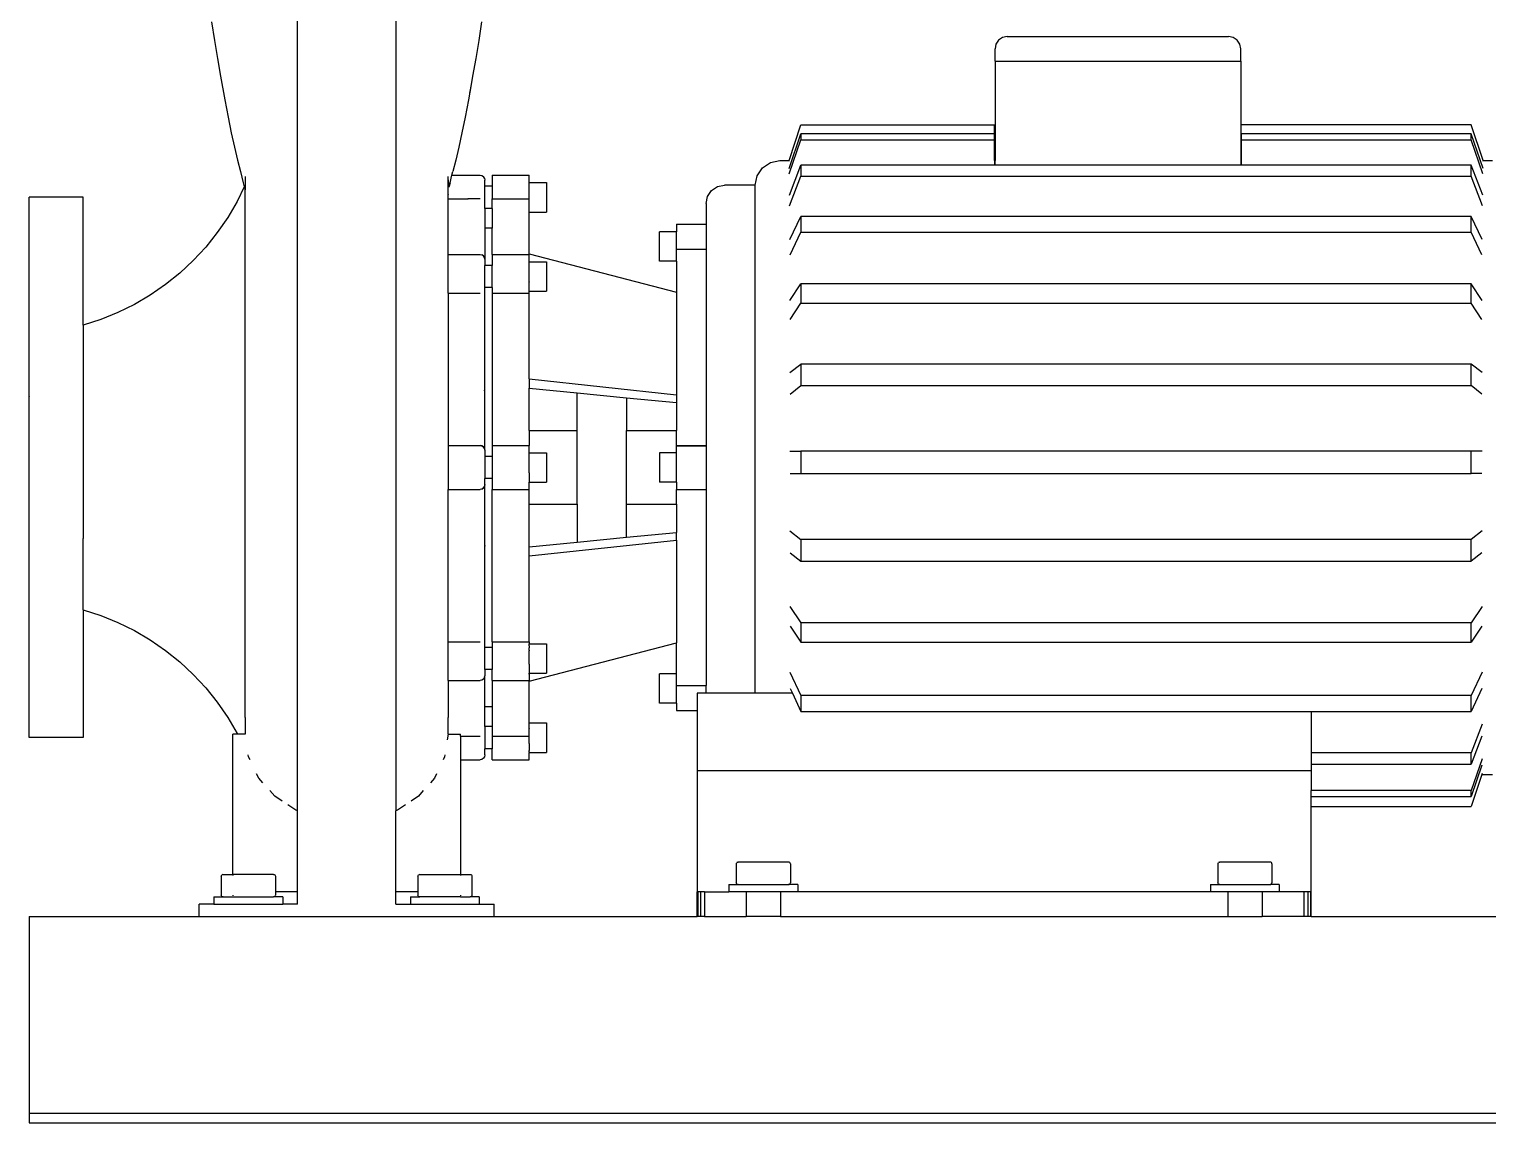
# Model space of a CAD drawing. Header units: inches. Extents: x -1841 to -80, y -100 to 1021.
# Drawn here: x -1270.7 to -1264.84, y 641.22 to 645.61 of the extents above; entities that cross this region are included whole.
import ezdxf

# ---------------------------------------------------------------- set-up
doc = ezdxf.new("R2010")
doc.units = ezdxf.units.IN
doc.header["$MEASUREMENT"] = 0
doc.layers.add('Edges', color=7, linetype='Continuous')

# ---------------------------------------------------------------- blocks, each defined once
blk = doc.blocks.new('fire fighting pump rs')
at = {"layer": 'Edges', "color": 1}
for p, q in [((-33.43, -68.036), (-33.43, -34.826)), ((-29.43, -34.826), (-29.43, -68.036)), ((-36.924, -35.912), (-36.807, -36.669)), ((-25.936, -35.912), (-26.053, -36.669)), ((-36.807, -36.669), (-36.684, -37.409)), ((-26.053, -36.669), (-26.176, -37.409)), ((-4.895, -36.656), (-5.003, -36.818)), ((-4.733, -36.548), (-4.895, -36.656)), ((-4.542, -36.51), (-4.733, -36.548)), ((-4.542, -36.51), (4.458, -36.51)), ((4.65, -36.548), (4.458, -36.51)), ((4.812, -36.656), (4.65, -36.548)), ((4.92, -36.818), (4.812, -36.656)), ((-5.003, -36.818), (-5.042, -37.01)), ((-5.042, -37.51), (-5.042, -37.01)), ((4.958, -37.01), (4.92, -36.818)), ((4.958, -37.51), (4.958, -37.01)), ((-36.684, -37.409), (-36.557, -38.126)), ((-26.176, -37.409), (-26.303, -38.126)), ((-5.042, -37.51), (-5.042, -41.558)), ((-5.042, -37.51), (4.958, -37.51)), ((4.958, -37.51), (4.958, -41.558)), ((-36.557, -38.126), (-36.384, -39.095)), ((-26.366, -38.463), (-26.476, -39.095)), ((-26.366, -38.463), (-26.432, -38.811)), ((-26.303, -38.126), (-26.366, -38.463)), ((-36.384, -39.095), (-36.254, -39.789)), ((-26.476, -39.095), (-26.606, -39.789)), ((-36.254, -39.789), (-36.125, -40.434)), ((-26.606, -39.789), (-26.735, -40.434)), ((-13.421, -41.558), (-12.939, -40.112)), ((-12.939, -40.112), (-5.067, -40.112)), ((-5.067, -40.478), (-5.067, -40.112)), ((14.339, -40.112), (4.983, -40.112)), ((4.983, -40.478), (4.983, -40.112)), ((14.821, -41.558), (14.339, -40.112)), ((-36.125, -40.434), (-35.997, -41.022)), ((-26.735, -40.434), (-26.863, -41.022)), ((-13.423, -41.879), (-12.939, -40.478)), ((-13.419, -42.104), (-12.939, -40.713)), ((-12.939, -40.478), (-12.939, -40.713)), ((-5.067, -40.478), (-12.939, -40.478)), ((-12.939, -40.713), (-5.067, -40.713)), ((-5.067, -40.713), (-5.067, -40.478)), ((-5.067, -41.558), (-5.067, -40.713)), ((14.339, -40.478), (4.983, -40.478)), ((4.983, -40.478), (4.983, -40.713)), ((4.983, -40.713), (14.339, -40.713)), ((4.983, -40.713), (4.983, -41.558)), ((14.339, -40.713), (14.339, -40.478)), ((14.823, -41.879), (14.339, -40.478)), ((14.819, -42.104), (14.339, -40.713)), ((-35.997, -41.022), (-35.871, -41.549)), ((-35.871, -41.549), (-35.75, -42.009)), ((-26.989, -41.549), (-27.11, -42.009)), ((-26.863, -41.022), (-26.989, -41.549)), ((-35.75, -42.009), (-35.638, -42.466)), ((-27.146, -42.158), (-27.11, -42.009)), ((-14.724, -42.177), (-14.507, -41.852)), ((-14.507, -41.852), (-14.183, -41.634)), ((-14.183, -41.634), (-13.8, -41.558)), ((-13.8, -41.558), (-13.421, -41.558)), ((-13.431, -41.588), (-13.421, -41.558)), ((-13.407, -42.964), (-12.939, -41.747)), ((-12.939, -41.747), (-12.939, -42.202)), ((-5.067, -41.747), (-12.939, -41.747)), ((-5.067, -41.558), (-5.042, -41.558)), ((-5.067, -41.558), (-5.067, -41.747)), ((-5.042, -41.747), (-5.067, -41.747)), ((-5.042, -41.747), (-5.042, -41.558)), ((4.958, -41.747), (-5.042, -41.747)), ((4.958, -41.558), (4.983, -41.558)), ((4.958, -41.558), (4.958, -41.747)), ((4.983, -41.747), (4.958, -41.747)), ((4.983, -41.558), (4.983, -41.747)), ((14.339, -41.747), (4.983, -41.747)), ((14.339, -42.202), (14.339, -41.747)), ((14.807, -42.964), (14.339, -41.747)), ((14.821, -41.558), (15.2, -41.558)), ((14.831, -41.588), (14.821, -41.558)), ((-35.594, -42.627), (-35.89, -43.231)), ((-35.638, -42.466), (-35.594, -42.627)), ((-35.594, -42.627), (-35.56, -42.748)), ((-35.56, -42.209), (-35.56, -42.748)), ((-27.3, -42.344), (-27.3, -42.209)), ((-27.3, -42.344), (-27.284, -42.562)), ((-27.3, -42.941), (-27.3, -42.344)), ((-27.284, -42.562), (-27.277, -42.622)), ((-27.277, -42.622), (-27.271, -42.643)), ((-27.222, -42.466), (-27.271, -42.643)), ((-27.222, -42.466), (-27.146, -42.158)), ((-27.146, -42.158), (-26, -42.158)), ((-26, -42.158), (-25.923, -42.173)), ((-25.923, -42.173), (-25.859, -42.217)), ((-25.815, -42.282), (-25.859, -42.217)), ((-25.815, -42.282), (-25.8, -42.358)), ((-25.8, -42.608), (-25.815, -42.608)), ((-25.8, -42.608), (-25.8, -42.358)), ((-25.5, -42.608), (-25.8, -42.608)), ((-25.8, -43.508), (-25.8, -42.608)), ((-25.5, -42.158), (-24, -42.158)), ((-25.5, -42.158), (-25.5, -42.608)), ((-25.5, -42.608), (-25.5, -43.117)), ((-24, -42.458), (-24, -42.158)), ((-24, -42.458), (-23.3, -42.458)), ((-24, -43.117), (-24, -42.458)), ((-23.3, -42.458), (-23.3, -43.658)), ((-16.58, -42.78), (-16.337, -42.617)), ((-16.337, -42.617), (-16.05, -42.56)), ((-14.8, -42.56), (-16.05, -42.56)), ((-14.8, -42.56), (-14.724, -42.177)), ((-14.8, -63.252), (-14.8, -42.56)), ((-13.401, -43.402), (-12.939, -42.202)), ((-12.939, -42.202), (14.339, -42.202)), ((14.801, -43.402), (14.339, -42.202)), ((-42.15, -43.058), (-44.35, -43.058)), ((-44.35, -51.158), (-44.35, -43.058)), ((-42.15, -48.258), (-42.15, -43.058)), ((-35.89, -43.231), (-36.269, -43.878)), ((-35.56, -64.233), (-35.56, -42.748)), ((-27.3, -42.941), (-27.3, -42.951)), ((-27.3, -43.117), (-27.3, -42.951)), ((-27.3, -43.117), (-26.5, -43.117)), ((-27.3, -43.883), (-27.3, -43.117)), ((-26, -43.117), (-26.5, -43.117)), ((-26.5, -43.152), (-26.5, -43.117)), ((-25.5, -43.117), (-24, -43.117)), ((-25.5, -43.508), (-25.5, -43.117)), ((-24, -43.658), (-24, -43.117)), ((-16.8, -43.312), (-16.743, -43.024)), ((-16.8, -43.312), (-16.8, -44.158)), ((-16.743, -43.024), (-16.58, -42.78)), ((-36.269, -43.878), (-36.693, -44.496)), ((-27.3, -43.895), (-27.3, -43.883)), ((-27.3, -45.38), (-27.3, -43.895)), ((-25.8, -43.508), (-25.815, -43.508)), ((-25.5, -43.508), (-25.8, -43.508)), ((-25.8, -43.508), (-25.8, -44.309)), ((-25.5, -43.508), (-25.5, -44.309)), ((-24, -43.658), (-23.3, -43.658)), ((-24, -45.356), (-24, -43.658)), ((-13.386, -44.782), (-12.939, -43.833)), ((-12.939, -43.833), (-12.939, -44.477)), ((14.339, -43.833), (-12.939, -43.833)), ((14.339, -44.477), (14.339, -43.833)), ((14.786, -44.782), (14.339, -43.833)), ((-36.693, -44.496), (-37.162, -45.081)), ((-25.5, -44.309), (-25.8, -44.309)), ((-25.8, -44.309), (-25.8, -45.58)), ((-25.5, -45.38), (-25.5, -44.309)), ((-18, -44.458), (-18.7, -44.458)), ((-18.7, -45.658), (-18.7, -44.458)), ((-18, -44.158), (-16.8, -44.158)), ((-18, -44.158), (-18, -44.458)), ((-18, -45.175), (-18, -44.458)), ((-16.8, -44.158), (-16.8, -45.175)), ((-13.377, -45.406), (-12.939, -44.477)), ((-12.939, -44.477), (14.339, -44.477)), ((14.777, -45.406), (14.339, -44.477)), ((-37.162, -45.081), (-37.672, -45.631)), ((-37.672, -45.631), (-38.22, -46.142)), ((-27.3, -45.38), (-26, -45.38)), ((-27.3, -46.955), (-27.3, -45.38)), ((-26, -45.38), (-25.923, -45.395)), ((-25.859, -45.439), (-25.923, -45.395)), ((-25.815, -45.504), (-25.859, -45.439)), ((-25.8, -45.58), (-25.815, -45.504)), ((-25.8, -45.58), (-25.8, -45.83)), ((-25.5, -45.38), (-24, -45.38)), ((-25.5, -45.38), (-25.5, -45.83)), ((-24, -45.356), (-18, -46.923)), ((-24, -45.38), (-24, -45.356)), ((-24, -45.68), (-24, -45.38)), ((-24, -45.68), (-23.3, -45.68)), ((-24, -46.047), (-24, -45.68)), ((-23.3, -45.68), (-23.3, -46.88)), ((-18, -45.658), (-18.7, -45.658)), ((-18, -45.175), (-16.8, -45.175)), ((-18, -45.658), (-18, -45.175)), ((-18, -45.658), (-18, -46.923)), ((-16.8, -45.175), (-16.8, -53.158)), ((-38.22, -46.142), (-38.805, -46.611)), ((-25.8, -45.83), (-25.815, -45.83)), ((-25.5, -45.83), (-25.8, -45.83)), ((-25.8, -46.73), (-25.8, -45.83)), ((-25.5, -46.73), (-25.5, -45.83)), ((-24, -46.047), (-24, -46.055)), ((-24, -46.505), (-24, -46.055)), ((-38.805, -46.611), (-39.422, -47.037)), ((-25.8, -46.73), (-25.815, -46.73)), ((-25.5, -46.73), (-25.8, -46.73)), ((-25.8, -50.858), (-25.8, -46.73)), ((-25.5, -46.73), (-25.5, -46.955)), ((-24, -46.505), (-24, -46.513)), ((-24, -46.88), (-24, -46.513)), ((-24, -46.88), (-23.3, -46.88)), ((-24, -46.955), (-24, -46.88)), ((-13.386, -47.257), (-12.939, -46.586)), ((-12.939, -46.586), (-12.939, -47.374)), ((14.339, -46.586), (-12.939, -46.586)), ((14.339, -47.374), (14.339, -46.586)), ((14.786, -47.257), (14.339, -46.586)), ((-40.069, -47.416), (-40.741, -47.747)), ((-39.422, -47.037), (-40.069, -47.416)), ((-27.3, -46.955), (-26, -46.955)), ((-27.3, -46.955), (-27.3, -53.158)), ((-25.5, -46.955), (-24, -46.955)), ((-25.5, -46.955), (-25.5, -53.158)), ((-24, -50.454), (-24, -46.955)), ((-18, -46.923), (-18, -51.102)), ((-13.377, -48.031), (-12.939, -47.374)), ((-12.939, -47.374), (14.339, -47.374)), ((14.777, -48.031), (14.339, -47.374)), ((-41.436, -48.028), (-42.15, -48.258)), ((-40.741, -47.747), (-41.436, -48.028)), ((-42.15, -48.258), (-42.15, -56.954)), ((-13.386, -50.195), (-12.939, -49.848)), ((-12.939, -49.848), (-12.939, -50.726)), ((14.339, -49.848), (-12.939, -49.848)), ((14.339, -50.726), (14.339, -49.848)), ((14.786, -50.195), (14.339, -49.848)), ((-24, -50.454), (-18, -51.102)), ((-24, -50.454), (-24, -50.833)), ((-25.815, -50.934), (-25.8, -50.858)), ((-25.8, -52.558), (-25.8, -50.858)), ((-24, -50.833), (-22.046, -51.022)), ((-24, -52.558), (-24, -50.833)), ((-22.046, -51.022), (-20.046, -51.216)), ((-22.046, -52.558), (-22.046, -51.022)), ((-13.377, -51.067), (-12.939, -50.726)), ((-12.939, -50.726), (14.339, -50.726)), ((14.777, -51.067), (14.339, -50.726)), ((-44.35, -51.158), (-44.35, -51.162)), ((-44.35, -65.058), (-44.35, -51.162)), ((-20.046, -51.216), (-18, -51.414)), ((-20.046, -51.216), (-20.046, -52.558)), ((-18, -51.102), (-18, -51.414)), ((-18, -51.414), (-18, -52.558)), ((-25.815, -52.558), (-25.8, -52.558)), ((-25.8, -53.358), (-25.8, -52.558)), ((-24, -52.558), (-22.046, -52.558)), ((-24, -52.558), (-24, -53.158)), ((-22.046, -55.558), (-22.046, -52.558)), ((-20.046, -52.558), (-18, -52.558)), ((-20.046, -55.558), (-20.046, -52.558)), ((-18, -53.158), (-18, -52.558)), ((-27.3, -53.158), (-26, -53.158)), ((-27.3, -53.158), (-27.3, -53.162)), ((-27.3, -53.162), (-26, -53.162)), ((-27.3, -53.162), (-27.3, -54.954)), ((-25.923, -53.173), (-26, -53.158)), ((-26, -53.162), (-25.923, -53.178)), ((-25.923, -53.178), (-25.923, -53.173)), ((-25.923, -53.178), (-25.864, -53.221)), ((-25.859, -53.217), (-25.923, -53.178)), ((-25.815, -53.282), (-25.859, -53.217)), ((-25.815, -53.293), (-25.815, -53.282)), ((-25.815, -53.293), (-25.8, -53.358)), ((-25.8, -53.358), (-25.8, -53.608)), ((-25.5, -53.158), (-24, -53.158)), ((-25.5, -53.158), (-25.5, -53.162)), ((-25.5, -53.162), (-24, -53.162)), ((-25.5, -53.162), (-25.5, -53.608)), ((-24, -53.158), (-24, -53.162)), ((-24, -53.458), (-24, -53.162)), ((-18, -53.173), (-18, -53.158)), ((-18, -53.158), (-16.8, -53.158)), ((-18, -53.173), (-16.8, -53.173)), ((-18, -53.458), (-18, -53.173)), ((-16.8, -53.173), (-16.8, -53.158)), ((-16.8, -53.173), (-16.8, -54.958)), ((-13.386, -53.397), (-12.939, -53.397)), ((-12.939, -53.397), (-12.939, -54.306)), ((14.339, -53.397), (-12.939, -53.397)), ((14.339, -54.306), (14.339, -53.397)), ((14.786, -53.397), (14.339, -53.397)), ((-25.8, -53.608), (-25.815, -53.608)), ((-25.5, -53.608), (-25.8, -53.608)), ((-25.8, -53.608), (-25.8, -54.508)), ((-25.5, -53.608), (-25.5, -54.508)), ((-24, -53.458), (-23.3, -53.458)), ((-24, -53.825), (-24, -53.458)), ((-24, -53.833), (-24, -53.825)), ((-24, -54.283), (-24, -53.833)), ((-23.3, -53.458), (-23.3, -54.658)), ((-18, -53.458), (-18.7, -53.458)), ((-18.7, -53.458), (-18.7, -54.658)), ((-18, -54.658), (-18, -53.458)), ((-25.8, -54.508), (-25.815, -54.508)), ((-25.5, -54.508), (-25.8, -54.508)), ((-25.8, -54.758), (-25.8, -54.508)), ((-25.5, -54.508), (-25.5, -54.954)), ((-24, -54.283), (-24, -54.291)), ((-24, -54.291), (-24, -54.658)), ((-13.377, -54.306), (-12.939, -54.306)), ((-12.939, -54.306), (14.339, -54.306)), ((14.777, -54.306), (14.339, -54.306)), ((-27.3, -54.954), (-26, -54.954)), ((-27.3, -54.954), (-27.3, -54.958)), ((-27.3, -54.958), (-26, -54.958)), ((-27.3, -61.161), (-27.3, -54.958)), ((-25.923, -54.938), (-26, -54.954)), ((-25.923, -54.943), (-26, -54.958)), ((-25.923, -54.938), (-25.859, -54.892)), ((-25.859, -54.899), (-25.923, -54.938)), ((-25.923, -54.938), (-25.923, -54.943)), ((-25.815, -54.823), (-25.859, -54.892)), ((-25.859, -54.892), (-25.815, -54.834)), ((-25.859, -54.899), (-25.859, -54.892)), ((-25.8, -54.758), (-25.815, -54.823)), ((-25.815, -54.823), (-25.815, -54.834)), ((-25.8, -55.558), (-25.8, -54.758)), ((-25.5, -54.954), (-24, -54.954)), ((-25.5, -54.954), (-25.5, -54.958)), ((-25.5, -54.958), (-24, -54.958)), ((-25.5, -61.161), (-25.5, -54.958)), ((-24, -54.658), (-23.3, -54.658)), ((-24, -54.954), (-24, -54.658)), ((-24, -54.954), (-24, -54.958)), ((-24, -55.558), (-24, -54.958)), ((-18, -54.658), (-18.7, -54.658)), ((-18, -54.658), (-18, -54.958)), ((-18, -54.958), (-16.8, -54.958)), ((-18, -55.558), (-18, -54.958)), ((-16.8, -54.958), (-16.8, -62.942)), ((-25.815, -55.558), (-25.8, -55.558)), ((-25.8, -57.258), (-25.8, -55.558)), ((-24, -55.558), (-22.046, -55.558)), ((-24, -57.283), (-24, -55.558)), ((-22.046, -55.558), (-22.046, -57.094)), ((-20.046, -55.558), (-18, -55.558)), ((-20.046, -56.901), (-20.046, -55.558)), ((-18, -55.558), (-18, -56.703)), ((-42.15, -56.958), (-42.15, -56.954)), ((-42.15, -59.858), (-42.15, -56.958)), ((-22.046, -57.094), (-20.046, -56.901)), ((-20.046, -56.901), (-18, -56.703)), ((-18, -57.014), (-18, -56.703)), ((-13.386, -56.643), (-12.939, -56.991)), ((-12.939, -56.991), (-12.939, -57.869)), ((14.339, -56.991), (-12.939, -56.991)), ((14.786, -56.643), (14.339, -56.991)), ((14.339, -57.869), (14.339, -56.991)), ((-25.815, -57.182), (-25.8, -57.258)), ((-25.8, -61.386), (-25.8, -57.258)), ((-24, -57.662), (-18, -57.014)), ((-24, -57.283), (-22.046, -57.094)), ((-24, -57.662), (-24, -57.283)), ((-18, -57.014), (-18, -61.194)), ((-13.377, -57.529), (-12.939, -57.869)), ((14.777, -57.529), (14.339, -57.869)), ((-24, -61.161), (-24, -57.662)), ((-12.939, -57.869), (14.339, -57.869)), ((-42.15, -59.858), (-41.436, -60.088)), ((-42.15, -59.858), (-42.15, -65.058)), ((-13.386, -59.714), (-12.939, -60.385)), ((14.786, -59.714), (14.339, -60.385)), ((-41.436, -60.088), (-40.741, -60.369)), ((-40.741, -60.369), (-40.069, -60.7)), ((-13.377, -60.515), (-12.939, -61.172)), ((-12.939, -60.385), (-12.939, -61.172)), ((14.339, -60.385), (-12.939, -60.385)), ((14.339, -61.172), (14.339, -60.385)), ((14.777, -60.515), (14.339, -61.172)), ((-40.069, -60.7), (-39.422, -61.079)), ((-39.422, -61.079), (-38.805, -61.505)), ((-38.805, -61.505), (-38.22, -61.974)), ((-27.3, -61.161), (-26, -61.161)), ((-27.3, -62.736), (-27.3, -61.161)), ((-25.8, -61.386), (-25.815, -61.386)), ((-25.5, -61.386), (-25.8, -61.386)), ((-25.8, -62.286), (-25.8, -61.386)), ((-25.5, -61.161), (-24, -61.161)), ((-25.5, -61.161), (-25.5, -61.386)), ((-25.5, -61.386), (-25.5, -62.286)), ((-24, -61.161), (-24, -61.236)), ((-24, -62.76), (-18, -61.194)), ((-24, -61.236), (-23.3, -61.236)), ((-24, -61.257), (-24, -61.236)), ((-24, -61.288), (-24, -61.257)), ((-24, -61.317), (-24, -61.288)), ((-24, -61.317), (-24, -61.386)), ((-24, -61.386), (-24, -61.402)), ((-24, -61.492), (-24, -61.402)), ((-24, -61.492), (-24, -61.518)), ((-24, -61.603), (-24, -61.518)), ((-24, -61.603), (-24, -61.611)), ((-24, -62.061), (-24, -61.611)), ((-23.3, -61.236), (-23.3, -62.436)), ((-18, -62.458), (-18, -61.194)), ((-12.939, -61.172), (14.339, -61.172)), ((-38.22, -61.974), (-37.672, -62.485)), ((-25.8, -62.286), (-25.815, -62.286)), ((-25.5, -62.286), (-25.8, -62.286)), ((-25.8, -62.286), (-25.8, -62.536)), ((-25.5, -62.736), (-25.5, -62.286)), ((-24, -62.061), (-24, -62.069)), ((-24, -62.069), (-24, -62.154)), ((-24, -62.154), (-24, -62.181)), ((-24, -62.181), (-24, -62.271)), ((-24, -62.271), (-24, -62.286)), ((-24, -62.286), (-24, -62.356)), ((-37.672, -62.485), (-37.162, -63.035)), ((-27.3, -62.736), (-26, -62.736)), ((-27.3, -62.736), (-27.3, -64.221)), ((-25.924, -62.721), (-26, -62.736)), ((-25.859, -62.678), (-25.924, -62.721)), ((-25.815, -62.612), (-25.859, -62.678)), ((-25.815, -62.612), (-25.8, -62.536)), ((-25.8, -63.809), (-25.8, -62.536)), ((-25.5, -62.736), (-24, -62.736)), ((-25.5, -62.736), (-25.5, -63.809)), ((-24, -62.356), (-24, -62.384)), ((-24, -62.384), (-24, -62.416)), ((-24, -62.416), (-24, -62.428)), ((-24, -62.428), (-24, -62.436)), ((-24, -62.436), (-23.3, -62.436)), ((-24, -62.473), (-24, -62.436)), ((-24, -62.473), (-24, -62.736)), ((-24, -62.736), (-24, -62.76)), ((-24, -64.458), (-24, -62.76)), ((-18, -62.458), (-18.7, -62.458)), ((-18.7, -63.658), (-18.7, -62.458)), ((-18, -62.942), (-18, -62.458)), ((-13.386, -62.399), (-12.939, -63.347)), ((14.786, -62.399), (14.339, -63.347)), ((-37.162, -63.035), (-36.693, -63.62)), ((-18, -62.942), (-16.8, -62.942)), ((-18, -63.658), (-18, -62.942)), ((-16.8, -63.252), (-17.17, -63.252)), ((-17.17, -63.252), (-17.17, -63.958)), ((-16.8, -63.252), (-16.8, -62.942)), ((-14.8, -63.252), (-16.8, -63.252)), ((-13.287, -63.252), (-14.8, -63.252)), ((-13.377, -63.061), (-13.287, -63.252)), ((-13.287, -63.252), (-12.939, -63.991)), ((-12.939, -63.347), (-12.939, -63.991)), ((14.339, -63.347), (-12.939, -63.347)), ((14.777, -63.061), (14.339, -63.991)), ((14.339, -63.991), (14.339, -63.347)), ((-36.693, -63.62), (-36.269, -64.238)), ((-25.5, -63.809), (-25.8, -63.809)), ((-25.8, -64.608), (-25.8, -63.809)), ((-25.5, -63.809), (-25.5, -64.608)), ((-18, -63.658), (-18.7, -63.658)), ((-18, -63.658), (-18, -63.958)), ((-18, -63.958), (-17.17, -63.958)), ((-17.17, -63.958), (-17.17, -66.406)), ((-12.939, -63.991), (7.83, -63.991)), ((7.83, -63.991), (14.339, -63.991)), ((7.83, -63.991), (7.83, -64.515)), ((-36.269, -64.238), (-35.89, -64.885)), ((-35.56, -64.233), (-35.558, -64.915)), ((-27.3, -64.221), (-27.3, -64.233)), ((-27.3, -64.915), (-27.3, -64.233)), ((-25.8, -64.608), (-25.815, -64.608)), ((-25.5, -64.608), (-25.8, -64.608)), ((-25.8, -64.608), (-25.8, -65.508)), ((-25.5, -64.608), (-25.5, -64.999)), ((-24, -64.458), (-23.3, -64.458)), ((-24, -64.668), (-24, -64.458)), ((-24, -64.668), (-24, -64.683)), ((-24, -64.942), (-24, -64.683)), ((-23.3, -64.458), (-23.3, -65.658)), ((7.83, -64.515), (7.83, -65.677)), ((14.786, -64.515), (14.339, -65.677)), ((-42.15, -65.058), (-44.35, -65.058)), ((-35.875, -64.915), (-36.06, -64.915)), ((-36.06, -70.626), (-36.06, -64.915)), ((-35.89, -64.885), (-35.875, -64.915)), ((-35.558, -64.915), (-35.875, -64.915)), ((-27.3, -64.915), (-27.335, -65.147)), ((-27.3, -64.915), (-26.8, -64.915)), ((-26.8, -64.999), (-26.8, -64.915)), ((-26.8, -64.999), (-26, -64.999)), ((-26.8, -64.999), (-26.8, -65.958)), ((-25.5, -64.999), (-24, -64.999)), ((-25.5, -64.999), (-25.5, -65.508)), ((-24, -64.964), (-24, -64.942)), ((-24, -64.999), (-24, -64.964)), ((-24, -65.283), (-24, -64.999)), ((-24, -65.291), (-24, -65.283)), ((-24, -65.291), (-24, -65.376)), ((14.777, -64.993), (14.339, -66.132)), ((-35.419, -65.841), (-35.432, -65.756)), ((-35.358, -65.969), (-35.419, -65.841)), ((-27.441, -65.841), (-27.502, -65.969)), ((-27.428, -65.757), (-27.441, -65.841)), ((-25.815, -65.834), (-25.859, -65.899)), ((-25.8, -65.508), (-25.815, -65.508)), ((-25.8, -65.758), (-25.815, -65.834)), ((-25.5, -65.508), (-25.8, -65.508)), ((-25.8, -65.758), (-25.8, -65.508)), ((-25.5, -65.958), (-25.5, -65.508)), ((-24, -65.376), (-24, -65.402)), ((-24, -65.402), (-24, -65.448)), ((-24, -65.448), (-24, -65.578)), ((-24, -65.606), (-24, -65.578)), ((-24, -65.638), (-24, -65.606)), ((-24, -65.638), (-24, -65.658)), ((-24, -65.658), (-23.3, -65.658)), ((-24, -65.694), (-24, -65.658)), ((-24, -65.958), (-24, -65.694)), ((14.339, -65.677), (7.83, -65.677)), ((7.83, -65.677), (7.83, -66.132)), ((14.339, -66.132), (14.339, -65.677)), ((-26.8, -65.958), (-26, -65.958)), ((-26.8, -65.958), (-26.8, -70.626)), ((-25.924, -65.943), (-26, -65.958)), ((-25.859, -65.899), (-25.924, -65.943)), ((-25.5, -65.958), (-24, -65.958)), ((7.83, -66.406), (-17.17, -66.406)), ((-17.17, -66.406), (-17.17, -71.343)), ((7.83, -66.132), (14.339, -66.132)), ((7.83, -66.132), (7.83, -66.406)), ((7.83, -66.406), (7.83, -67.215)), ((14.786, -65.919), (14.339, -67.215)), ((14.777, -66.181), (14.339, -67.451)), ((-35.007, -66.703), (-35.092, -66.526)), ((-34.837, -66.895), (-35.007, -66.703)), ((-27.853, -66.703), (-28.023, -66.894)), ((-27.769, -66.526), (-27.853, -66.703)), ((14.772, -66.558), (14.339, -67.857)), ((14.786, -66.515), (14.772, -66.558)), ((14.772, -66.558), (15.2, -66.558)), ((-34.35, -67.444), (-34.552, -67.217)), ((-34.051, -67.643), (-34.35, -67.444)), ((-28.51, -67.444), (-28.809, -67.643)), ((-28.309, -67.217), (-28.51, -67.444)), ((14.339, -67.215), (7.83, -67.215)), ((7.83, -67.451), (7.83, -67.215)), ((7.83, -67.451), (14.339, -67.451)), ((7.83, -67.857), (7.83, -67.451)), ((14.339, -67.451), (14.339, -67.215)), ((-33.495, -68.012), (-33.826, -67.793)), ((-33.43, -68.036), (-33.495, -68.012)), ((-33.43, -71.343), (-33.43, -68.036)), ((-29.365, -68.012), (-29.43, -68.036)), ((-29.43, -71.343), (-29.43, -68.036)), ((-29.034, -67.793), (-29.365, -68.012)), ((7.83, -67.857), (14.339, -67.857)), ((7.83, -71.343), (7.83, -67.857)), ((-36.484, -70.632), (-36.508, -70.648)), ((-36.484, -70.632), (-36.455, -70.626)), ((-36.455, -70.626), (-36.06, -70.626)), ((-36.06, -70.626), (-36.06, -70.632)), ((-34.405, -70.626), (-36.06, -70.626)), ((-34.405, -70.626), (-34.376, -70.632)), ((-34.376, -70.632), (-34.352, -70.648)), ((-28.484, -70.632), (-28.508, -70.648)), ((-28.484, -70.632), (-28.455, -70.626)), ((-28.455, -70.626), (-26.8, -70.626)), ((-26.8, -70.626), (-26.8, -70.632)), ((-26.8, -70.626), (-26.405, -70.626)), ((-26.405, -70.626), (-26.376, -70.632)), ((-26.376, -70.632), (-26.352, -70.648)), ((-15.564, -70.173), (-15.57, -70.201)), ((-15.57, -70.201), (-15.57, -70.968)), ((-15.564, -70.173), (-15.548, -70.148)), ((-15.524, -70.132), (-15.548, -70.148)), ((-15.524, -70.132), (-15.495, -70.126)), ((-13.445, -70.126), (-15.495, -70.126)), ((-13.416, -70.132), (-13.445, -70.126)), ((-13.392, -70.148), (-13.416, -70.132)), ((-13.376, -70.173), (-13.392, -70.148)), ((-13.37, -70.201), (-13.376, -70.173)), ((-13.37, -70.201), (-13.37, -70.968)), ((4.036, -70.173), (4.03, -70.201)), ((4.03, -70.201), (4.03, -70.968)), ((4.036, -70.173), (4.052, -70.148)), ((4.076, -70.132), (4.052, -70.148)), ((4.076, -70.132), (4.105, -70.126)), ((6.155, -70.126), (4.105, -70.126)), ((6.184, -70.132), (6.155, -70.126)), ((6.208, -70.148), (6.184, -70.132)), ((6.224, -70.173), (6.208, -70.148)), ((6.23, -70.201), (6.224, -70.173)), ((6.23, -70.201), (6.23, -70.968)), ((-36.53, -70.701), (-36.524, -70.673)), ((-36.53, -70.701), (-36.53, -71.468)), ((-36.524, -70.673), (-36.508, -70.648)), ((-36.06, -70.648), (-36.06, -70.673)), ((-34.352, -70.648), (-34.336, -70.673)), ((-34.336, -70.673), (-34.33, -70.701)), ((-34.33, -70.701), (-34.33, -71.343)), ((-28.53, -70.701), (-28.524, -70.673)), ((-28.53, -70.701), (-28.53, -71.343)), ((-28.524, -70.673), (-28.508, -70.648)), ((-26.8, -70.648), (-26.8, -70.673)), ((-26.352, -70.648), (-26.336, -70.673)), ((-26.336, -70.673), (-26.33, -70.701)), ((-26.33, -70.701), (-26.33, -71.468)), ((-15.87, -71.043), (-15.87, -71.343)), ((-15.87, -71.043), (-15.495, -71.043)), ((-15.564, -70.997), (-15.57, -70.968)), ((-15.548, -71.021), (-15.564, -70.997)), ((-15.548, -71.021), (-15.524, -71.037)), ((-15.495, -71.043), (-15.524, -71.037)), ((-15.495, -71.043), (-13.445, -71.043)), ((-13.445, -71.043), (-13.416, -71.037)), ((-13.07, -71.043), (-13.445, -71.043)), ((-13.416, -71.037), (-13.392, -71.021)), ((-13.392, -71.021), (-13.376, -70.997)), ((-13.376, -70.997), (-13.37, -70.968)), ((-13.07, -71.043), (-13.07, -71.343)), ((3.73, -71.043), (3.73, -71.343)), ((3.73, -71.043), (4.105, -71.043)), ((4.036, -70.997), (4.03, -70.968)), ((4.052, -71.021), (4.036, -70.997)), ((4.052, -71.021), (4.076, -71.037)), ((4.105, -71.043), (4.076, -71.037)), ((4.105, -71.043), (6.155, -71.043)), ((6.155, -71.043), (6.184, -71.037)), ((6.53, -71.043), (6.155, -71.043)), ((6.184, -71.037), (6.208, -71.021)), ((6.208, -71.021), (6.224, -70.997)), ((6.224, -70.997), (6.23, -70.968)), ((6.53, -71.043), (6.53, -71.343)), ((-36.83, -71.543), (-36.83, -71.843)), ((-36.83, -71.543), (-36.455, -71.543)), ((-36.524, -71.497), (-36.53, -71.468)), ((-36.508, -71.521), (-36.524, -71.497)), ((-36.484, -71.537), (-36.508, -71.521)), ((-36.455, -71.543), (-36.484, -71.537)), ((-36.455, -71.543), (-36.06, -71.543)), ((-36.06, -71.468), (-36.06, -71.497)), ((-36.06, -71.521), (-36.06, -71.543)), ((-36.06, -71.543), (-34.405, -71.543)), ((-34.376, -71.537), (-34.405, -71.543)), ((-34.03, -71.543), (-34.405, -71.543)), ((-34.352, -71.521), (-34.376, -71.537)), ((-34.352, -71.521), (-34.336, -71.497)), ((-34.33, -71.343), (-34.336, -71.343)), ((-34.33, -71.468), (-34.336, -71.497)), ((-33.43, -71.343), (-34.33, -71.343)), ((-34.33, -71.343), (-34.33, -71.468)), ((-34.03, -71.543), (-34.03, -71.843)), ((-33.43, -71.843), (-33.43, -71.343)), ((-28.53, -71.343), (-29.43, -71.343)), ((-29.43, -71.843), (-29.43, -71.343)), ((-28.83, -71.543), (-28.83, -71.843)), ((-28.83, -71.543), (-28.455, -71.543)), ((-28.524, -71.343), (-28.53, -71.343)), ((-28.53, -71.343), (-28.53, -71.468)), ((-28.524, -71.497), (-28.53, -71.468)), ((-28.508, -71.521), (-28.524, -71.497)), ((-28.484, -71.537), (-28.508, -71.521)), ((-28.455, -71.543), (-28.484, -71.537)), ((-26.8, -71.543), (-28.455, -71.543)), ((-26.8, -71.468), (-26.8, -71.497)), ((-26.8, -71.521), (-26.8, -71.543)), ((-26.8, -71.543), (-26.405, -71.543)), ((-26.376, -71.537), (-26.405, -71.543)), ((-26.03, -71.543), (-26.405, -71.543)), ((-26.352, -71.521), (-26.376, -71.537)), ((-26.352, -71.521), (-26.336, -71.497)), ((-26.33, -71.468), (-26.336, -71.497)), ((-26.03, -71.543), (-26.03, -71.843)), ((-17.17, -72.343), (-17.17, -71.343)), ((-17.17, -71.343), (-17.132, -71.343)), ((-17.132, -71.343), (-17.132, -72.343)), ((-17.024, -71.343), (-17.132, -71.343)), ((-16.861, -71.343), (-17.024, -71.343)), ((-17.024, -71.343), (-17.024, -72.343)), ((-16.861, -71.343), (-16.861, -72.343)), ((-16.861, -71.343), (-15.87, -71.343)), ((-15.17, -71.343), (-15.87, -71.343)), ((-15.17, -71.343), (-15.17, -72.343)), ((-13.77, -71.343), (-15.17, -71.343)), ((-13.77, -71.343), (-13.77, -72.343)), ((-13.07, -71.343), (-13.77, -71.343)), ((3.73, -71.343), (-13.07, -71.343)), ((4.43, -71.343), (3.73, -71.343)), ((4.43, -71.343), (4.43, -72.343)), ((5.83, -71.343), (4.43, -71.343)), ((5.83, -71.343), (5.83, -72.343)), ((6.53, -71.343), (5.83, -71.343)), ((7.521, -71.343), (6.53, -71.343)), ((7.684, -71.343), (7.521, -71.343)), ((7.521, -71.343), (7.521, -72.343)), ((7.792, -71.343), (7.684, -71.343)), ((7.684, -71.343), (7.684, -72.343)), ((7.83, -71.343), (7.792, -71.343)), ((7.792, -71.343), (7.792, -72.343)), ((7.83, -72.343), (7.83, -71.343)), ((-44.35, -72.343), (-37.43, -72.343)), ((-44.35, -72.343), (-44.35, -80.343)), ((-37.43, -72.343), (-37.43, -71.843)), ((-36.83, -71.843), (-37.43, -71.843)), ((-37.43, -72.343), (-25.43, -72.343)), ((-36.83, -71.843), (-34.03, -71.843)), ((-33.43, -71.843), (-34.03, -71.843)), ((-29.43, -71.843), (-28.83, -71.843)), ((-28.83, -71.843), (-26.03, -71.843)), ((-26.03, -71.843), (-25.43, -71.843)), ((-25.43, -72.343), (-25.43, -71.843)), ((-25.43, -72.343), (-17.17, -72.343)), ((-17.132, -72.343), (-17.17, -72.343)), ((-17.024, -72.343), (-17.132, -72.343)), ((-16.861, -72.343), (-17.024, -72.343)), ((-16.861, -72.343), (-15.17, -72.343)), ((-13.77, -72.343), (-15.17, -72.343)), ((-13.77, -72.343), (4.43, -72.343)), ((4.43, -72.343), (5.83, -72.343)), ((7.521, -72.343), (5.83, -72.343)), ((7.684, -72.343), (7.521, -72.343)), ((7.792, -72.343), (7.684, -72.343)), ((7.83, -72.343), (7.792, -72.343)), ((7.83, -72.343), (15.65, -72.343)), ((-44.35, -80.343), (45.65, -80.343)), ((-44.35, -80.743), (45.65, -80.743))]:
    blk.add_line(p, q, dxfattribs=at)
at = {"layer": 'Edges'}
blk.add_line((-44.35, -80.343), (-44.35, -80.743), dxfattribs=at)

msp = doc.modelspace()

# ---------------------------------------------------------------- block references
at = {"color": 7, "lineweight": 25, "xscale": 0.09873225494856434, "yscale": 0.09873225494856434, "zscale": 0.09873225494856434}
msp.add_blockref('fire fighting pump rs', (-1266.3192, 649.1878), dxfattribs=at)

doc.saveas('drawing.dxf')
